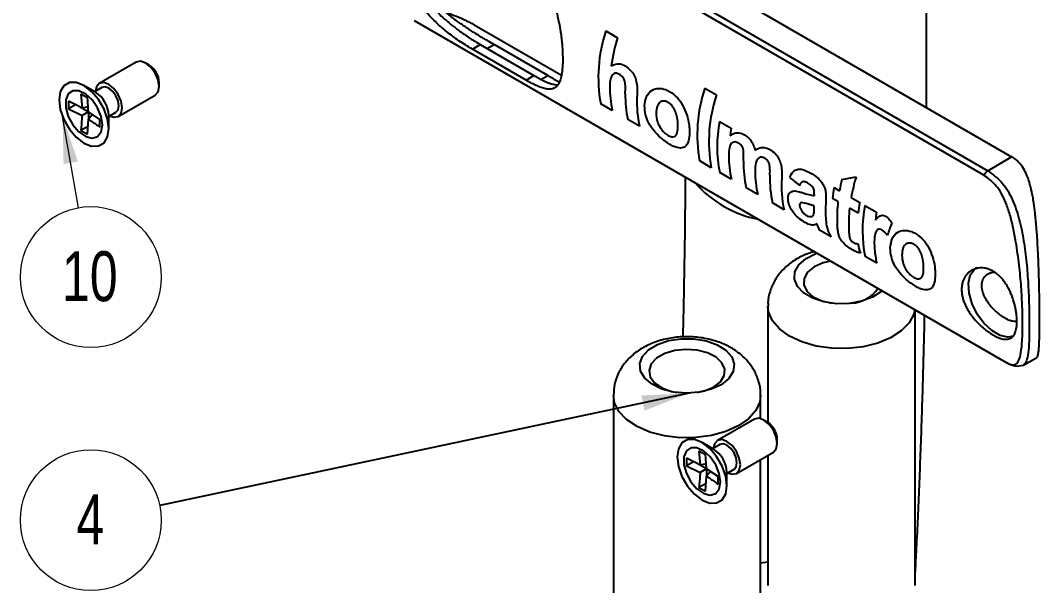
# Model space of a CAD drawing. Header units: millimetres. Extents: x 97 to 346, y 17 to 285.
# Drawn here: x 97.2 to 168.7, y 144.2 to 183.9 of the extents above; entities that cross this region are included whole.
import ezdxf

# ---------------------------------------------------------------- set-up
doc = ezdxf.new("R2010")
doc.units = ezdxf.units.MM
doc.styles.add('SLDTEXTSTYLE0', font='TXT', dxfattribs={"width": 0.75})
doc.dimstyles.new('SLDDIMSTYLE0', dxfattribs={"dimtxt": 0.18, "dimasz": 3.302, "dimexe": 0, "dimexo": 0.0625, "dimgap": 0, "dimtad": 0, "dimtih": 1, "dimtoh": 1, "dimdec": 0, "dimrnd": 1e-09, "dimzin": 0, "dimdsep": 46, "dimtxsty": 'Standard', "dimsah": 1, "dimcen": 0.09, "dimadec": 0, "dimazin": 0, "dimtfac": 3.302, "dimtdec": 0, "dimtofl": 0, "dimtmove": 0, "dimatfit": 3, "dimfxl": 1, "dimfrac": 2, "dimtolj": 1, "dimtzin": 0, "dimarcsym": 0})

# ---------------------------------------------------------------- blocks, each defined once
blk = doc.blocks.new('SW_NOTE_0_8')
at = {"color": 0, "linetype": 'Continuous', "lineweight": 18}
blk.add_circle((-4.835, -1.025), 4.943, dxfattribs=at)
at = {"color": 0, "linetype": 'Continuous', "lineweight": 18, "insert": (-4.871, 0.786), "char_height": 3.5, "attachment_point": 2, "style": 'SLDTEXTSTYLE0'}
blk.add_mtext('4', dxfattribs=at)
blk = doc.blocks.new('SW_NOTE_0_9')
at = {"color": 0, "linetype": 'Continuous', "lineweight": 18}
blk.add_circle((0.858, -4.868), 4.943, dxfattribs=at)
at = {"color": 0, "linetype": 'Continuous', "lineweight": 18, "insert": (0.788, -3.057), "char_height": 3.5, "attachment_point": 2, "style": 'SLDTEXTSTYLE0'}
blk.add_mtext('10', dxfattribs=at)

msp = doc.modelspace()

# ---------------------------------------------------------------- linework, layer by layer
at = {"color": 7, "linetype": 'Continuous', "lineweight": 25}
for p, q in [((129.015, 196.089), (166.727, 174.318)), ((160.763, 177.761), (160.763, 195.295)), ((164.776, 173.029), (127.063, 194.8)), ((127.36, 195.1), (165.072, 173.329)), ((124.797, 183.875), (166.232, 159.955)), ((129.015, 183.569), (135.14, 180.033)), ((138.259, 183.135), (139.074, 182.664)), ((128.894, 181.855), (129.444, 182.184)), ((132.665, 179.678), (128.894, 181.855)), ((129.444, 182.184), (133.215, 180.007)), ((134.182, 180.008), (130.411, 182.185)), ((105.31, 180.949), (102.717, 179.452)), ((106.212, 180.747), (105.976, 180.883)), ((106.919, 179.25), (106.919, 179.522)), ((132.665, 179.678), (133.215, 180.007)), ((102.441, 178.842), (101.639, 179.305)), ((102.883, 179.164), (102.383, 178.875)), ((145.203, 179.126), (146.019, 178.655)), ((100.549, 178.206), (100.549, 177.668)), ((101.421, 178.71), (101.505, 177.722)), ((101.887, 178.441), (101.421, 178.71)), ((104.05, 177.143), (106.643, 178.64)), ((101.047, 177.955), (100.549, 177.668)), ((100.549, 177.668), (101.505, 177.213)), ((101.926, 177.82), (101.505, 177.722)), ((101.946, 177.468), (101.505, 177.213)), ((101.522, 177.726), (101.945, 177.482)), ((102.759, 176.93), (101.946, 177.468)), ((101.958, 177.475), (101.958, 176.972)), ((103.383, 177.143), (103.883, 177.432)), ((138.713, 177.556), (137.897, 178.027)), ((101.887, 175.888), (101.946, 176.958)), ((102.263, 177.299), (101.946, 176.958)), ((102.759, 176.392), (102.759, 176.93)), ((103.383, 176.284), (103.383, 177.209)), ((140.617, 176.457), (139.801, 176.928)), ((146.242, 176.784), (147.058, 176.313)), ((101.918, 176.444), (101.421, 176.157)), ((101.421, 176.157), (101.887, 175.888)), ((145.658, 173.547), (144.842, 174.018)), ((165.072, 173.329), (166.727, 174.318)), ((147.063, 172.736), (146.247, 173.207)), ((148.913, 171.668), (148.097, 172.139)), ((154.275, 172.147), (154.655, 171.927)), ((150.762, 170.6), (149.946, 171.071)), ((154.546, 171.173), (154.166, 171.393)), ((155.471, 171.456), (156.07, 171.11)), ((155.961, 170.356), (155.362, 170.702)), ((156.442, 170.896), (157.258, 170.425)), ((154.071, 168.69), (153.255, 169.161)), ((157.263, 166.847), (156.447, 167.318)), ((149.628, 163.84), (149.628, 155.682)), ((159.961, 144.239), (159.961, 163.575)), ((167.552, 159.708), (168.505, 160.232)), ((166.233, 159.956), (166.278, 159.93)), ((138.786, 157.581), (138.786, 137.98)), ((142.863, 157.859), (143.249, 157.779)), ((149.119, 155.945), (149.119, 157.581)), ((148.679, 155.913), (146.086, 154.416)), ((149.581, 155.71), (149.346, 155.846)), ((150.288, 154.214), (150.288, 154.486)), ((145.81, 153.805), (145.009, 154.268)), ((146.253, 154.127), (145.753, 153.839)), ((143.918, 153.17), (143.918, 152.631)), ((144.79, 153.673), (144.874, 152.686)), ((145.256, 153.404), (144.79, 153.673)), ((147.419, 152.106), (150.012, 153.603)), ((149.119, 137.98), (149.119, 153.088)), ((149.628, 153.381), (149.628, 144.239)), ((144.416, 152.919), (143.918, 152.631)), ((143.918, 152.631), (144.874, 152.177)), ((145.295, 152.783), (144.874, 152.686)), ((145.315, 152.431), (144.874, 152.177)), ((144.891, 152.69), (145.314, 152.446)), ((146.128, 151.894), (145.315, 152.431)), ((145.327, 152.438), (145.327, 151.935)), ((146.753, 152.106), (147.253, 152.395)), ((145.256, 150.852), (145.315, 151.922)), ((145.632, 152.262), (145.315, 151.922)), ((146.128, 151.355), (146.128, 151.894)), ((146.753, 151.247), (146.753, 152.173)), ((145.287, 151.408), (144.79, 151.121)), ((144.79, 151.121), (145.256, 150.852))]:
    msp.add_line(p, q, dxfattribs=at)
at = {"color": 8, "linetype": 'Continuous', "lineweight": 25}
for p, q in [((129.918, 181.91), (130.411, 182.185)), ((133.704, 179.741), (134.182, 180.008)), ((149.628, 145.883), (149.119, 145.811))]:
    msp.add_line(p, q, dxfattribs=at)
at = {"color": 7, "linetype": 'Continuous', "lineweight": 18}
msp.add_line((101.263, 170.743), (100.135, 177.141), dxfattribs=at)
at = {"color": 7, "linetype": 'Continuous', "lineweight": 25, "flags": 128}
for points in [[(106.919, 179.25), (106.847, 179.708), (106.643, 180.179), (106.337, 180.592), (105.976, 180.883), (105.615, 181.008), (105.31, 180.949)], [(103.383, 176.284), (103.298, 176.955), (103.05, 177.66), (102.664, 178.328), (102.178, 178.895), (101.639, 179.305), (101.1, 179.517), (100.614, 179.512), (100.228, 179.289), (99.98, 178.871), (99.895, 178.298), (99.98, 177.626), (100.228, 176.921), (100.614, 176.253), (101.1, 175.686), (101.639, 175.277), (102.178, 175.064), (102.664, 175.069), (103.05, 175.292), (103.298, 175.711), (103.383, 176.284)], [(104.326, 177.753), (104.254, 178.211), (104.05, 178.683), (103.744, 179.095), (103.383, 179.386), (103.023, 179.512), (102.717, 179.452), (102.512, 179.217), (102.442, 178.909)], [(102.936, 176.542), (102.848, 177.134), (102.597, 177.746), (102.217, 178.297), (101.759, 178.712), (101.284, 178.935), (100.858, 178.936), (100.537, 178.715), (100.365, 178.301), (100.365, 177.751), (100.537, 177.139), (100.858, 176.547), (101.284, 176.056), (101.759, 175.731), (102.217, 175.617), (102.597, 175.729), (102.848, 176.052), (102.936, 176.542)], [(104.091, 177.889), (104.037, 178.233), (103.883, 178.586), (103.654, 178.896), (103.383, 179.114), (103.113, 179.208), (102.883, 179.164)], [(106.643, 178.64), (106.643, 178.64), (106.847, 178.875), (106.919, 179.25)], [(103.442, 177.177), (103.744, 177.083), (104.05, 177.143), (104.254, 177.378), (104.326, 177.753)], [(103.883, 177.432), (103.883, 177.432), (104.037, 177.608), (104.091, 177.889)], [(157.634, 164.918), (157.561, 164.852), (156.963, 164.46), (156.205, 164.176), (155.341, 164.021), (154.437, 164.006), (153.56, 164.132), (152.774, 164.391), (152.138, 164.762), (151.699, 165.218), (151.49, 165.726), (151.525, 166.248), (151.804, 166.744), (152.304, 167.179), (152.988, 167.52), (153.074, 167.551)], [(154.031, 166.998), (153.508, 166.872), (152.876, 166.593), (152.416, 166.219), (152.166, 165.783), (152.15, 165.324), (152.369, 164.883), (152.804, 164.499), (153.415, 164.206), (154.092, 164.038)], [(166.852, 161.724), (166.469, 161.664), (165.918, 161.786), (165.342, 162.118), (164.791, 162.632), (164.315, 163.282), (163.956, 164.009), (163.746, 164.75), (163.703, 165.438), (163.831, 166.013), (164.119, 166.423), (164.28, 166.536)], [(145.309, 161.402), (146.076, 161.126), (146.686, 160.74), (147.093, 160.274), (147.267, 159.762), (147.196, 159.242), (146.883, 158.752), (146.354, 158.329), (145.646, 158.004), (144.812, 157.801), (143.915, 157.736), (143.021, 157.813), (142.195, 158.026), (141.5, 158.36), (140.987, 158.79), (140.694, 159.284), (140.642, 159.805), (140.836, 160.315), (141.261, 160.775), (141.886, 161.153), (142.664, 161.419), (143.537, 161.554), (144.441, 161.549), (145.309, 161.402)], [(144.655, 157.779), (145.176, 157.896), (145.82, 158.165), (146.298, 158.532), (146.568, 158.964), (146.605, 159.422), (146.407, 159.866), (145.99, 160.257), (145.393, 160.56), (144.667, 160.747), (143.878, 160.803), (143.096, 160.722), (142.389, 160.511), (141.822, 160.19), (141.444, 159.786), (141.289, 159.336), (141.37, 158.88), (141.681, 158.458), (142.194, 158.107), (142.863, 157.859), (142.863, 157.859)], [(150.288, 154.214), (150.216, 154.672), (150.012, 155.143), (149.706, 155.555), (149.345, 155.847), (148.985, 155.972), (148.679, 155.913)], [(146.753, 151.247), (146.667, 151.919), (146.42, 152.623), (146.034, 153.292), (145.547, 153.859), (145.008, 154.268), (144.469, 154.481), (143.983, 154.475), (143.597, 154.253), (143.35, 153.834), (143.264, 153.261), (143.35, 152.589), (143.597, 151.885), (143.983, 151.217), (144.469, 150.65), (145.008, 150.24), (145.547, 150.027), (146.034, 150.033), (146.42, 150.256), (146.667, 150.674), (146.753, 151.247)], [(146.305, 151.506), (146.217, 152.097), (145.966, 152.71), (145.586, 153.261), (145.128, 153.676), (144.654, 153.899), (144.227, 153.9), (143.906, 153.679), (143.734, 153.265), (143.734, 152.715), (143.906, 152.102), (144.227, 151.511), (144.654, 151.019), (145.128, 150.695), (145.586, 150.581), (145.966, 150.693), (146.217, 151.016), (146.305, 151.506)], [(147.695, 152.717), (147.624, 153.175), (147.419, 153.646), (147.113, 154.059), (146.753, 154.35), (146.392, 154.475), (146.086, 154.416), (145.882, 154.181), (145.812, 153.873)], [(147.46, 152.853), (147.406, 153.196), (147.253, 153.55), (147.023, 153.859), (146.753, 154.078), (146.482, 154.172), (146.253, 154.127)], [(150.012, 153.603), (150.012, 153.603), (150.216, 153.838), (150.288, 154.214)], [(146.812, 152.14), (147.113, 152.047), (147.419, 152.106), (147.624, 152.342), (147.695, 152.717)], [(147.253, 152.395), (147.253, 152.395), (147.406, 152.571), (147.46, 152.853)]]:
    msp.add_lwpolyline(points, dxfattribs=at)
at = {"color": 8, "linetype": 'Continuous', "lineweight": 25, "flags": 128}
for points in [[(159.942, 163.586), (159.868, 163.276), (159.539, 162.66), (158.989, 162.098), (158.242, 161.618), (157.335, 161.243), (156.308, 160.988), (155.211, 160.867), (154.094, 160.885), (153.01, 161.041), (152.009, 161.328), (151.139, 161.732), (150.439, 162.235), (149.944, 162.813), (149.675, 163.439), (149.628, 163.833)], [(149.119, 157.573), (149.061, 157.135), (148.775, 156.511), (148.264, 155.938), (147.552, 155.441), (146.671, 155.044), (145.663, 154.766), (144.575, 154.62), (143.457, 154.612), (142.363, 154.743), (141.344, 155.006), (140.446, 155.39), (139.712, 155.877), (139.177, 156.443), (138.864, 157.062), (138.786, 157.595)]]:
    msp.add_lwpolyline(points, dxfattribs=at)
at = {"color": 7, "linetype": 'Continuous', "lineweight": 25}
for centre, radius, start, end in [((148.01, 179.878), 10.281, 161.52882, 190.37157), ((151.679, 178.838), 13.173, 163.11541, 171.97291), ((105.384, 179.452), 1.537, 2.60583, 57.38879), ((101.336, 177.116), 2.049, 2.60583, 57.38879), ((146.242, 179.206), 7.708, 179.6267, 192.35782), ((154.954, 175.869), 10.281, 161.52882, 190.37157), ((147.406, 178.589), 7.785, 178.98528, 192.31507), ((148.37, 178.138), 7.934, 177.77088, 192.22826), ((155.77, 175.398), 10.281, 161.52882, 190.37157), ((155.22, 175.008), 9.152, 168.81454, 191.35537), ((158.837, 174.222), 11.964, 169.93728, 172.491), ((154.551, 174.379), 7.666, 179.98219, 192.3806), ((155.759, 173.807), 7.841, 178.52095, 192.28278), ((156.384, 173.309), 7.65, 180.11843, 192.38915), ((157.674, 172.748), 7.908, 177.97805, 192.24361), ((158.665, 172.3), 8.084, 176.57788, 192.13552), ((167.448, 169.654), 12.993, 166.38183, 169.92436), ((168.736, 169.085), 13.474, 163.50336, 169.8646), ((163.197, 170.95), 10.338, 175.98631, 176.50189), ((165.868, 170.086), 11.775, 169.92062, 173.62755), ((162.76, 170.525), 9.085, 177.06242, 183.96956), ((164.217, 170.062), 9.734, 173.44442, 182.96743), ((167.663, 169.05), 11.775, 169.92062, 173.62755), ((161.754, 170.984), 8.895, 180.66875, 181.79922), ((165.075, 169.588), 9.776, 173.45803, 182.67174), ((165.419, 169.12), 9.152, 168.81454, 191.35537), ((169.02, 168.337), 11.946, 169.936, 172.59615), ((164.229, 168.407), 7.139, 184.68992, 192.62064), ((155.372, 166.426), 2.391, 273.01776, 325.81447), ((148.753, 154.416), 1.537, 2.60583, 57.38879), ((144.706, 152.079), 2.049, 2.60583, 57.38879)]:
    msp.add_arc(centre, radius, start, end, dxfattribs=at)
at = {"color": 8, "linetype": 'Continuous', "lineweight": 25}
msp.add_arc((150.499, 177.73), 7.951, 221.22834, 258.77704, dxfattribs=at)
at = {"color": 7, "linetype": 'Continuous', "lineweight": 25}
for centre, major_axis, ratio, start_param, end_param in [((162.741, 173.277), (45.323, -33.698), 0.130147, 4.551629, 4.567415), ((157.845, 176.103), (13.442, 3.327), 0.192378, 4.438154, 4.513477), ((164.748, 172.118), (6.353, 7.608), 0.425272, 2.223171, 2.336573), ((162.658, 173.324), (3.645, 9.152), 0.652355, 2.397584, 2.481042)]:
    msp.add_ellipse(centre, major_axis=major_axis, ratio=ratio, start_param=start_param, end_param=end_param, dxfattribs=at)
for points, knots in [([(128.894, 181.855), (128.803, 181.909), (128.573, 182.044), (128.179, 182.296), (127.775, 182.573), (127.368, 182.872), (126.965, 183.188), (126.564, 183.533), (126.165, 183.908), (125.775, 184.315), (125.417, 184.749), (125.093, 185.208), (124.881, 185.57), (124.733, 185.88), (124.651, 186.07), (124.561, 186.311), (124.456, 186.665), (124.374, 187.132), (124.368, 187.582), (124.42, 188.001), (124.52, 188.389), (124.678, 188.754), (124.881, 189.095), (125.128, 189.408), (125.425, 189.687), (125.765, 189.937), (126.148, 190.149), (126.567, 190.302), (127.013, 190.401), (127.481, 190.439), (127.938, 190.396), (128.315, 190.302), (128.61, 190.195), (128.799, 190.094), (128.894, 190.043)], [0, 0, 0, 0, 0.023772, 0.060036, 0.097071, 0.120843, 0.156966, 0.193662, 0.219764, 0.25944, 0.2998, 0.327363, 0.369392, 0.383624, 0.397857, 0.412414, 0.437969, 0.476974, 0.516898, 0.540249, 0.575796, 0.612005, 0.635805, 0.671977, 0.70873, 0.734719, 0.774224, 0.814412, 0.841878, 0.88374, 0.926531, 0.950736, 0.975252, 1, 1, 1, 1]), ([(126.217, 190.161), (126.113, 190.09), (125.912, 189.954), (125.611, 189.663), (125.39, 189.39), (125.203, 189.088), (125.075, 188.83), (124.944, 188.461), (124.857, 188.025), (124.846, 187.581), (124.895, 187.146), (124.991, 186.728), (125.145, 186.311), (125.353, 185.881), (125.598, 185.475), (125.892, 185.074), (126.216, 184.688), (126.597, 184.288), (127.017, 183.901), (127.468, 183.524), (127.825, 183.25), (128.189, 182.987), (128.482, 182.784), (128.82, 182.563), (129.139, 182.363), (129.342, 182.244), (129.444, 182.184)], [0, 0, 0, 0, 0.04103, 0.078798, 0.136392, 0.155898, 0.195354, 0.230151, 0.283283, 0.337704, 0.369076, 0.416837, 0.46549, 0.497407, 0.551352, 0.595169, 0.630312, 0.683707, 0.737983, 0.775895, 0.833691, 0.85326, 0.892837, 0.928066, 0.963831, 1, 1, 1, 1]), ([(130.411, 182.185), (130.365, 182.212), (130.181, 182.318), (129.885, 182.492), (129.495, 182.724), (129.046, 182.999), (128.481, 183.358), (127.923, 183.743), (127.383, 184.148), (126.87, 184.572), (126.389, 185.032), (125.941, 185.531), (125.641, 185.934), (125.424, 186.284), (125.304, 186.501), (125.182, 186.75), (125.045, 187.084), (124.915, 187.508), (124.876, 187.829), (124.856, 187.99)], [0, 0, 0, 0, 0.021548, 0.086727, 0.130793, 0.186264, 0.271246, 0.358261, 0.413732, 0.498008, 0.583676, 0.643131, 0.733854, 0.7646, 0.795346, 0.826847, 0.869459, 0.934178, 1, 1, 1, 1]), ([(132.665, 187.866), (132.754, 187.811), (132.978, 187.672), (133.311, 187.385), (133.612, 187.048), (133.883, 186.671), (134.125, 186.263), (134.341, 185.811), (134.538, 185.319), (134.714, 184.788), (134.86, 184.232), (134.985, 183.657), (135.061, 183.218), (135.113, 182.852), (135.141, 182.631), (135.171, 182.355), (135.206, 181.96), (135.233, 181.461), (135.235, 181.01), (135.218, 180.611), (135.185, 180.261), (135.132, 179.957), (135.061, 179.693), (134.972, 179.47), (134.857, 179.296), (134.717, 179.162), (134.547, 179.073), (134.34, 179.042), (134.097, 179.06), (133.813, 179.129), (133.494, 179.252), (133.196, 179.391), (132.941, 179.522), (132.758, 179.626), (132.665, 179.678)], [0, 0, 0, 0, 0.023772, 0.060036, 0.097071, 0.120843, 0.156966, 0.193662, 0.219764, 0.25944, 0.2998, 0.327363, 0.369392, 0.383624, 0.397857, 0.412414, 0.437969, 0.476974, 0.516898, 0.540249, 0.575796, 0.612005, 0.635805, 0.671977, 0.70873, 0.734719, 0.774224, 0.814412, 0.841878, 0.88374, 0.926531, 0.950736, 0.975252, 1, 1, 1, 1]), ([(126.979, 184.493), (127.033, 184.471), (127.303, 184.359), (127.789, 184.162), (128.318, 183.929), (128.726, 183.73), (128.918, 183.623), (129.015, 183.569)], [0, 0, 0, 0, 0.0737151, 0.368862, 0.6688061, 0.833058, 1, 1, 1, 1]), ([(138.636, 180.678), (138.707, 180.718), (138.89, 180.824), (139.238, 180.861), (139.499, 180.74), (139.622, 180.683)], [0, 0, 0, 0, 0.250934, 0.64901, 1, 1, 1, 1]), ([(139.622, 180.683), (139.761, 180.583), (139.997, 180.414), (140.262, 180.02), (140.413, 179.592), (140.474, 179.038), (140.455, 178.674), (140.443, 178.446)], [0, 0, 0, 0, 0.218307, 0.371917, 0.527327, 0.703373, 1, 1, 1, 1]), ([(133.215, 180.007), (133.303, 179.957), (133.434, 179.882), (133.642, 179.771), (133.802, 179.69), (133.955, 179.617), (134.067, 179.568), (134.206, 179.509), (134.336, 179.461), (134.498, 179.411), (134.668, 179.372), (134.808, 179.358), (134.88, 179.364), (134.891, 179.365)], [0, 0, 0, 0, 0.11899, 0.1785, 0.300721, 0.362222, 0.423723, 0.486429, 0.605419, 0.664925, 0.806539, 0.969752, 1, 1, 1, 1]), ([(134.182, 180.008), (134.268, 179.959), (134.48, 179.837), (134.761, 179.678), (134.927, 179.591), (134.997, 179.554)], [0, 0, 0, 0, 0.281494, 0.697039, 1, 1, 1, 1]), ([(139.227, 180.089), (139.153, 180.122), (139.006, 180.189), (138.808, 180.154), (138.655, 180.01), (138.548, 179.705), (138.54, 179.431), (138.534, 179.256)], [0, 0, 0, 0, 0.162223, 0.326019, 0.465925, 0.660122, 1, 1, 1, 1]), ([(139.623, 178.726), (139.624, 178.842), (139.627, 179.051), (139.632, 179.33), (139.609, 179.569), (139.534, 179.768), (139.426, 179.933), (139.318, 180.031), (139.25, 180.074), (139.227, 180.089)], [0, 0, 0, 0, 0.2514815, 0.4539093, 0.5821274, 0.7116293, 0.8255463, 0.9393137, 1, 1, 1, 1]), ([(140.973, 177.885), (141.002, 178.107), (141.059, 178.551), (141.44, 179), (141.942, 179.142), (142.386, 179.067), (142.64, 178.935), (142.734, 178.886)], [0, 0, 0, 0, 0.241644, 0.484623, 0.696246, 0.886885, 1, 1, 1, 1]), ([(142.734, 178.886), (142.925, 178.754), (143.277, 178.51), (143.68, 177.906), (143.957, 177.247), (144.11, 176.582), (144.122, 176.198), (144.128, 176.024)], [0, 0, 0, 0, 0.23035, 0.42475, 0.618663, 0.827562, 1, 1, 1, 1]), ([(101.505, 177.722), (101.434, 177.759), (101.118, 177.922), (100.797, 178.082), (100.549, 178.206)], [0, 0, 0, 0, 0.225252, 1, 1, 1, 1]), ([(101.946, 177.468), (101.942, 177.541), (101.925, 177.868), (101.903, 178.191), (101.887, 178.441)], [0, 0, 0, 0, 0.225252, 1, 1, 1, 1]), ([(142.624, 178.127), (142.54, 178.166), (142.371, 178.243), (142.146, 178.197), (141.961, 178.065), (141.815, 177.79), (141.799, 177.526), (141.789, 177.364)], [0, 0, 0, 0, 0.174216, 0.350076, 0.507614, 0.699464, 1, 1, 1, 1]), ([(143.312, 176.492), (143.307, 176.681), (143.298, 176.983), (143.166, 177.451), (142.996, 177.783), (142.802, 178.011), (142.677, 178.092), (142.624, 178.127)], [0, 0, 0, 0, 0.333193, 0.532247, 0.731943, 0.886263, 1, 1, 1, 1]), ([(142.745, 175.181), (142.527, 175.325), (142.141, 175.582), (141.601, 176.133), (141.231, 176.701), (141.007, 177.304), (140.985, 177.681), (140.973, 177.885)], [0, 0, 0, 0, 0.245839, 0.435928, 0.62753, 0.798154, 1, 1, 1, 1]), ([(141.789, 177.364), (141.803, 177.165), (141.824, 176.856), (142.028, 176.413), (142.243, 176.115), (142.456, 175.913), (142.579, 175.836), (142.628, 175.805)], [0, 0, 0, 0, 0.355592, 0.549418, 0.743357, 0.896831, 1, 1, 1, 1]), ([(101.505, 177.213), (101.499, 177.134), (101.475, 176.783), (101.444, 176.431), (101.421, 176.157)], [0, 0, 0, 0, 0.225252, 1, 1, 1, 1]), ([(101.946, 176.958), (102.008, 176.916), (102.282, 176.73), (102.551, 176.539), (102.759, 176.392)], [0, 0, 0, 0, 0.225252, 1, 1, 1, 1]), ([(142.628, 175.805), (142.709, 175.766), (142.872, 175.686), (143.06, 175.709), (143.201, 175.819), (143.301, 176.066), (143.308, 176.329), (143.312, 176.492)], [0, 0, 0, 0, 0.172508, 0.34653, 0.50527, 0.692644, 1, 1, 1, 1]), ([(144.128, 176.024), (144.118, 175.807), (144.096, 175.372), (143.862, 175.011), (143.51, 174.888), (143.116, 174.981), (142.843, 175.127), (142.745, 175.181)], [0, 0, 0, 0, 0.233911, 0.469989, 0.672759, 0.88116, 1, 1, 1, 1]), ([(146.976, 175.786), (147.047, 175.834), (147.229, 175.959), (147.584, 176.031), (147.859, 175.91), (147.99, 175.852)], [0, 0, 0, 0, 0.251082, 0.643108, 1, 1, 1, 1]), ([(147.569, 175.272), (147.495, 175.306), (147.346, 175.372), (147.149, 175.332), (147.001, 175.19), (146.894, 174.869), (146.888, 174.579), (146.885, 174.382)], [0, 0, 0, 0, 0.158443, 0.318528, 0.455046, 0.628711, 1, 1, 1, 1]), ([(147.92, 174.009), (147.922, 174.117), (147.925, 174.329), (147.933, 174.605), (147.899, 174.842), (147.835, 175.017), (147.725, 175.165), (147.631, 175.234), (147.577, 175.268), (147.569, 175.272)], [0, 0, 0, 0, 0.251815, 0.494676, 0.616914, 0.739861, 0.849079, 0.979436, 1, 1, 1, 1]), ([(147.99, 175.852), (148.112, 175.767), (148.329, 175.617), (148.572, 175.251), (148.678, 174.964), (148.721, 174.804), (148.73, 174.774)], [0, 0, 0, 0, 0.367186, 0.650029, 0.932794, 1, 1, 1, 1]), ([(148.73, 174.774), (148.803, 174.821), (148.989, 174.941), (149.35, 175.009), (149.628, 174.887), (149.762, 174.829)], [0, 0, 0, 0, 0.251104, 0.640782, 1, 1, 1, 1]), ([(149.762, 174.829), (149.897, 174.737), (150.129, 174.579), (150.391, 174.206), (150.522, 173.877), (150.565, 173.677), (150.579, 173.608)], [0, 0, 0, 0, 0.358243, 0.612619, 0.867897, 1, 1, 1, 1]), ([(149.409, 174.21), (149.342, 174.239), (149.206, 174.298), (149.017, 174.262), (148.864, 174.129), (148.743, 173.801), (148.738, 173.5), (148.734, 173.293)], [0, 0, 0, 0, 0.144709, 0.290138, 0.434472, 0.612891, 1, 1, 1, 1]), ([(149.732, 173.794), (149.71, 173.852), (149.665, 173.967), (149.548, 174.117), (149.457, 174.178), (149.409, 174.21)], [0, 0, 0, 0, 0.32086, 0.643877, 1, 1, 1, 1]), ([(149.771, 173.027), (149.772, 173.088), (149.775, 173.209), (149.78, 173.456), (149.751, 173.659), (149.732, 173.794)], [0, 0, 0, 0, 0.251195, 0.502524, 1, 1, 1, 1]), ([(168.494, 160.232), (168.497, 160.231), (168.518, 160.228), (168.545, 160.282), (168.578, 160.37), (168.609, 160.52), (168.636, 160.746), (168.66, 161.083), (168.674, 161.457), (168.685, 161.895), (168.692, 162.38), (168.695, 162.948), (168.692, 163.543), (168.684, 164.168), (168.675, 164.78), (168.662, 165.423), (168.645, 166.094), (168.621, 166.781), (168.593, 167.465), (168.563, 168.059), (168.522, 168.727), (168.468, 169.476), (168.392, 170.285), (168.301, 170.986), (168.202, 171.591), (168.061, 172.254), (167.857, 172.921), (167.571, 173.506), (167.289, 173.88), (166.998, 174.147), (166.818, 174.261), (166.727, 174.318)], [0, 0, 0, 0, 0.00599, 0.039647, 0.070759, 0.099356, 0.14268, 0.183352, 0.224673, 0.252611, 0.293338, 0.331441, 0.363222, 0.399541, 0.43643, 0.461327, 0.500238, 0.539673, 0.566225, 0.605241, 0.631487, 0.671277, 0.725018, 0.765095, 0.791996, 0.832721, 0.887728, 0.923468, 0.959797, 0.979736, 1, 1, 1, 1]), ([(150.579, 173.608), (150.589, 173.535), (150.607, 173.389), (150.609, 173.18), (150.605, 172.978), (150.599, 172.847), (150.596, 172.782)], [0, 0, 0, 0, 0.249823, 0.499223, 0.749176, 1, 1, 1, 1]), ([(151.157, 172.848), (151.23, 173.005), (151.352, 173.265), (151.672, 173.452), (152.088, 173.454), (152.398, 173.294), (152.601, 173.19)], [0, 0, 0, 0, 0.2838797, 0.4676775, 0.6519817, 1, 1, 1, 1]), ([(152.601, 173.19), (152.778, 173.083), (153.067, 172.907), (153.405, 172.533), (153.597, 172.19), (153.705, 171.804), (153.704, 171.407), (153.693, 171.131), (153.687, 170.99)], [0, 0, 0, 0, 0.258349, 0.422246, 0.559458, 0.664364, 0.829626, 1, 1, 1, 1]), ([(143.825, 172.89), (143.823, 172.426), (143.819, 171.316), (143.8, 169.441), (143.771, 167.304), (143.732, 165.096), (143.694, 163.209), (143.665, 162.058), (143.655, 161.667)], [0, 0, 0, 0, 0.1368716, 0.3273419, 0.5183065, 0.7096123, 0.9011469, 1, 1, 1, 1]), ([(152.406, 172.48), (152.334, 172.517), (152.217, 172.576), (152.061, 172.57), (151.937, 172.482), (151.885, 172.374), (151.853, 172.308)], [0, 0, 0, 0, 0.305597, 0.498359, 0.691332, 1, 1, 1, 1]), ([(152.884, 171.674), (152.886, 171.745), (152.891, 171.857), (152.855, 172.028), (152.79, 172.166), (152.639, 172.337), (152.504, 172.42), (152.406, 172.48)], [0, 0, 0, 0, 0.220712, 0.350009, 0.480545, 0.624218, 1, 1, 1, 1]), ([(151.044, 171.281), (151.045, 171.402), (151.046, 171.622), (151.191, 171.841), (151.452, 171.946), (151.778, 171.882), (152.012, 171.808), (152.101, 171.78)], [0, 0, 0, 0, 0.213102, 0.385064, 0.557458, 0.832983, 1, 1, 1, 1]), ([(152.101, 171.78), (152.166, 171.758), (152.297, 171.715), (152.558, 171.634), (152.75, 171.602), (152.878, 171.581)], [0, 0, 0, 0, 0.2502324, 0.5005013, 1, 1, 1, 1]), ([(152.216, 169.713), (152.066, 169.809), (151.814, 169.97), (151.468, 170.325), (151.226, 170.677), (151.084, 171.008), (151.056, 171.2), (151.044, 171.281)], [0, 0, 0, 0, 0.28094, 0.474418, 0.667698, 0.860933, 1, 1, 1, 1]), ([(151.984, 171.102), (151.946, 171.087), (151.881, 171.06), (151.851, 170.965), (151.853, 170.906), (151.853, 170.885)], [0, 0, 0, 0, 0.484786, 0.816461, 1, 1, 1, 1]), ([(152.86, 170.88), (152.786, 170.897), (152.639, 170.932), (152.339, 171.039), (152.126, 171.077), (151.984, 171.102)], [0, 0, 0, 0, 0.2513, 0.502548, 1, 1, 1, 1]), ([(151.853, 170.885), (151.866, 170.817), (151.89, 170.691), (152.006, 170.498), (152.135, 170.345), (152.247, 170.255), (152.309, 170.217), (152.327, 170.206)], [0, 0, 0, 0, 0.267715, 0.497082, 0.715605, 0.916067, 1, 1, 1, 1]), ([(152.703, 170.126), (152.722, 170.132), (152.759, 170.144), (152.803, 170.182), (152.839, 170.23), (152.851, 170.276), (152.858, 170.299)], [0, 0, 0, 0, 0.2507373, 0.4990421, 0.7457211, 1, 1, 1, 1]), ([(152.858, 170.299), (152.862, 170.33), (152.869, 170.391), (152.868, 170.527), (152.866, 170.633), (152.864, 170.704)], [0, 0, 0, 0, 0.25026, 0.50047, 1, 1, 1, 1]), ([(157.173, 169.876), (157.218, 169.931), (157.315, 170.048), (157.47, 170.188), (157.655, 170.223), (157.79, 170.189), (157.866, 170.15), (157.886, 170.139)], [0, 0, 0, 0, 0.2499932, 0.5367652, 0.7319806, 0.9263507, 1, 1, 1, 1]), ([(153.075, 169.599), (153.021, 169.574), (152.873, 169.505), (152.586, 169.523), (152.325, 169.657), (152.216, 169.713)], [0, 0, 0, 0, 0.250841, 0.688106, 1, 1, 1, 1]), ([(152.327, 170.206), (152.362, 170.187), (152.465, 170.133), (152.594, 170.108), (152.674, 170.121), (152.703, 170.126)], [0, 0, 0, 0, 0.251831, 0.730015, 1, 1, 1, 1]), ([(153.123, 169.474), (153.115, 169.495), (153.104, 169.526), (153.088, 169.567), (153.08, 169.588), (153.075, 169.599)], [0, 0, 0, 0, 0.49978, 0.749714, 1, 1, 1, 1]), ([(153.697, 169.896), (153.714, 169.708), (153.74, 169.422), (153.891, 169.011), (154.01, 168.798), (154.071, 168.69)], [0, 0, 0, 0, 0.482734, 0.736545, 1, 1, 1, 1]), ([(154.584, 168.9), (154.562, 169.01), (154.528, 169.175), (154.507, 169.392), (154.499, 169.503), (154.496, 169.558)], [0, 0, 0, 0, 0.497848, 0.748824, 1, 1, 1, 1]), ([(157.886, 170.139), (157.929, 170.111), (158.042, 170.036), (158.192, 169.865), (158.281, 169.712), (158.32, 169.646)], [0, 0, 0, 0, 0.251489, 0.674569, 1, 1, 1, 1]), ([(153.255, 169.161), (153.232, 169.213), (153.196, 169.291), (153.153, 169.395), (153.133, 169.448), (153.123, 169.474)], [0, 0, 0, 0, 0.499509, 0.749727, 1, 1, 1, 1]), ([(155.486, 167.825), (155.363, 167.905), (155.165, 168.033), (154.913, 168.277), (154.751, 168.487), (154.647, 168.694), (154.606, 168.829), (154.584, 168.9)], [0, 0, 0, 0, 0.327337, 0.526691, 0.678677, 0.830623, 1, 1, 1, 1]), ([(155.309, 169.132), (155.314, 169.06), (155.322, 168.915), (155.343, 168.738), (155.362, 168.609), (155.403, 168.519), (155.455, 168.44), (155.522, 168.37), (155.575, 168.332), (155.602, 168.315), (155.606, 168.313)], [0, 0, 0, 0, 0.256216, 0.512438, 0.629697, 0.714086, 0.797769, 0.890874, 0.984344, 1, 1, 1, 1]), ([(157.655, 169.166), (157.591, 169.195), (157.484, 169.244), (157.346, 169.222), (157.227, 169.116), (157.113, 168.836), (157.085, 168.364), (157.104, 168.005), (157.114, 167.823)], [0, 0, 0, 0, 0.1115951, 0.187418, 0.2632653, 0.419427, 0.7069034, 1, 1, 1, 1]), ([(158.012, 168.792), (157.986, 168.83), (157.932, 168.906), (157.818, 169.045), (157.72, 169.118), (157.655, 169.166)], [0, 0, 0, 0, 0.252034, 0.504623, 1, 1, 1, 1]), ([(158.218, 167.93), (158.247, 168.152), (158.304, 168.596), (158.685, 169.045), (159.187, 169.187), (159.631, 169.111), (159.884, 168.98), (159.979, 168.931)], [0, 0, 0, 0, 0.241644, 0.484623, 0.696246, 0.886885, 1, 1, 1, 1]), ([(159.979, 168.931), (160.17, 168.799), (160.522, 168.554), (160.925, 167.951), (161.202, 167.292), (161.354, 166.627), (161.367, 166.243), (161.373, 166.069)], [0, 0, 0, 0, 0.23035, 0.42475, 0.618663, 0.827562, 1, 1, 1, 1]), ([(155.606, 168.313), (155.635, 168.298), (155.693, 168.268), (155.802, 168.231), (155.881, 168.213), (155.933, 168.201)], [0, 0, 0, 0, 0.250765, 0.501726, 1, 1, 1, 1]), ([(159.869, 168.172), (159.785, 168.21), (159.616, 168.288), (159.391, 168.242), (159.206, 168.11), (159.06, 167.835), (159.044, 167.571), (159.034, 167.409)], [0, 0, 0, 0, 0.174216, 0.350076, 0.507614, 0.699464, 1, 1, 1, 1]), ([(160.557, 166.537), (160.551, 166.726), (160.542, 167.028), (160.411, 167.495), (160.241, 167.828), (160.047, 168.055), (159.922, 168.137), (159.869, 168.172)], [0, 0, 0, 0, 0.333193, 0.532247, 0.731943, 0.886263, 1, 1, 1, 1]), ([(152.883, 167.661), (152.607, 167.572), (152.024, 167.385), (151.258, 166.92), (150.594, 166.334), (150.086, 165.648), (149.764, 164.887), (149.614, 164.263), (149.643, 163.909), (149.65, 163.826)], [0, 0, 0, 0, 0.156678, 0.330327, 0.494287, 0.650785, 0.803221, 0.954027, 1, 1, 1, 1]), ([(156.117, 167.557), (156.068, 167.569), (155.971, 167.593), (155.762, 167.676), (155.596, 167.766), (155.486, 167.825)], [0, 0, 0, 0, 0.250514, 0.501363, 1, 1, 1, 1]), ([(159.989, 165.225), (159.772, 165.37), (159.386, 165.627), (158.846, 166.178), (158.475, 166.746), (158.252, 167.348), (158.23, 167.726), (158.218, 167.93)], [0, 0, 0, 0, 0.245839, 0.435928, 0.62753, 0.798154, 1, 1, 1, 1]), ([(159.034, 167.409), (159.048, 167.209), (159.069, 166.901), (159.272, 166.458), (159.487, 166.16), (159.701, 165.958), (159.823, 165.881), (159.872, 165.85)], [0, 0, 0, 0, 0.355592, 0.549418, 0.743357, 0.896831, 1, 1, 1, 1]), ([(159.872, 165.85), (159.953, 165.81), (160.116, 165.731), (160.305, 165.754), (160.446, 165.864), (160.545, 166.111), (160.553, 166.374), (160.557, 166.537)], [0, 0, 0, 0, 0.172508, 0.34653, 0.50527, 0.692644, 1, 1, 1, 1]), ([(161.373, 166.069), (161.362, 165.852), (161.341, 165.417), (161.107, 165.056), (160.754, 164.933), (160.36, 165.026), (160.088, 165.172), (159.989, 165.225)], [0, 0, 0, 0, 0.233911, 0.469989, 0.672759, 0.88116, 1, 1, 1, 1]), ([(167.061, 163.327), (167.079, 163.151), (167.105, 162.884), (167.097, 162.57), (167.075, 162.352), (167.037, 162.155), (166.982, 161.982), (166.911, 161.835), (166.824, 161.713), (166.718, 161.618), (166.595, 161.551), (166.454, 161.513), (166.322, 161.506), (166.208, 161.516), (166.09, 161.535), (165.931, 161.577), (165.729, 161.656), (165.519, 161.76), (165.302, 161.887), (165.082, 162.036), (164.862, 162.203), (164.645, 162.387), (164.431, 162.589), (164.224, 162.806), (164.026, 163.038), (163.872, 163.243), (163.758, 163.411), (163.65, 163.584), (163.527, 163.807), (163.406, 164.076), (163.312, 164.347), (163.249, 164.615), (163.217, 164.875), (163.216, 165.123), (163.245, 165.357), (163.303, 165.577), (163.388, 165.778), (163.498, 165.96), (163.633, 166.121), (163.79, 166.259), (163.969, 166.37), (164.132, 166.439), (164.269, 166.479), (164.412, 166.508), (164.598, 166.524), (164.825, 166.507), (165.053, 166.455), (165.279, 166.369), (165.497, 166.251), (165.705, 166.103), (165.901, 165.929), (166.085, 165.729), (166.256, 165.507), (166.412, 165.265), (166.555, 165.004), (166.683, 164.727), (166.796, 164.438), (166.889, 164.15), (166.963, 163.868), (167.021, 163.595), (167.048, 163.417), (167.061, 163.327)], [0, 0, 0, 0, 0.034009, 0.051466, 0.068324, 0.085526, 0.102973, 0.119992, 0.137341, 0.154925, 0.172534, 0.190495, 0.208714, 0.217603, 0.226492, 0.244647, 0.263087, 0.280326, 0.297935, 0.315814, 0.3327, 0.349923, 0.367384, 0.384652, 0.402255, 0.4201, 0.428991, 0.437882, 0.456025, 0.474441, 0.492036, 0.510015, 0.528279, 0.545266, 0.56261, 0.580213, 0.597062, 0.614243, 0.631659, 0.649006, 0.666692, 0.684622, 0.693525, 0.702427, 0.720599, 0.739046, 0.756567, 0.77447, 0.792656, 0.809613, 0.826919, 0.844476, 0.861501, 0.878857, 0.896448, 0.914048, 0.932, 0.950209, 0.966537, 0.98316, 1, 1, 1, 1]), ([(165.18, 163.946), (165.151, 163.984), (165.064, 164.1), (164.96, 164.263), (164.857, 164.449), (164.779, 164.619), (164.71, 164.811), (164.668, 164.982), (164.642, 165.156), (164.637, 165.318), (164.653, 165.469), (164.687, 165.618), (164.736, 165.742), (164.802, 165.852), (164.88, 165.955), (164.973, 166.041), (165.081, 166.112), (165.203, 166.173), (165.339, 166.212), (165.457, 166.231), (165.506, 166.23), (165.518, 166.23)], [0, 0, 0, 0, 0.039528, 0.119613, 0.160264, 0.219092, 0.279376, 0.340797, 0.380375, 0.447444, 0.502281, 0.539651, 0.615591, 0.654225, 0.693103, 0.771981, 0.812029, 0.85486, 0.941744, 0.985856, 1, 1, 1, 1]), ([(167.098, 162.772), (167.087, 162.769), (167.049, 162.76), (166.957, 162.755), (166.828, 162.766), (166.673, 162.804), (166.519, 162.859), (166.353, 162.937), (166.209, 163.018), (166.092, 163.093), (165.973, 163.174), (165.822, 163.289), (165.647, 163.438), (165.481, 163.598), (165.325, 163.764), (165.229, 163.885), (165.18, 163.946)], [0, 0, 0, 0, 0.023169, 0.080294, 0.17674, 0.255179, 0.337088, 0.420594, 0.50525, 0.54736, 0.589471, 0.675391, 0.762582, 0.840388, 0.919649, 1, 1, 1, 1]), ([(159.961, 144.894), (159.988, 145.386), (160.049, 146.534), (160.141, 148.462), (160.236, 150.637), (160.325, 152.882), (160.407, 155.177), (160.482, 157.507), (160.549, 159.849), (160.598, 161.752), (160.621, 162.856), (160.628, 163.19)], [0, 0, 0, 0, 0.092354, 0.2151241, 0.3375368, 0.4597071, 0.5817152, 0.7036205, 0.8254705, 0.9473066, 1, 1, 1, 1]), ([(145.641, 161.48), (145.442, 161.525), (144.908, 161.647), (143.997, 161.715), (142.935, 161.644), (141.888, 161.404), (140.948, 161.002), (140.161, 160.465), (139.551, 159.84), (139.111, 159.125), (138.833, 158.37), (138.813, 157.852), (138.804, 157.608)], [0, 0, 0, 0, 0.06677, 0.17887, 0.291788, 0.40751, 0.52814, 0.632133, 0.730423, 0.824944, 0.91758, 1, 1, 1, 1]), ([(149.101, 157.566), (149.107, 157.625), (149.142, 157.966), (148.996, 158.581), (148.685, 159.345), (148.206, 160.011), (147.597, 160.58), (146.854, 161.049), (146.18, 161.33), (145.757, 161.448), (145.641, 161.48)], [0, 0, 0, 0, 0.031366, 0.18264, 0.327875, 0.471661, 0.618707, 0.773393, 0.938164, 1, 1, 1, 1]), ([(166.244, 159.948), (166.49, 159.818), (166.991, 159.553), (167.363, 159.656), (167.553, 159.708)], [0, 0, 0, 0, 0.491225, 1, 1, 1, 1]), ([(144.874, 152.686), (144.803, 152.722), (144.487, 152.885), (144.166, 153.046), (143.918, 153.17)], [0, 0, 0, 0, 0.225252, 1, 1, 1, 1]), ([(145.315, 152.431), (145.311, 152.505), (145.294, 152.832), (145.273, 153.154), (145.256, 153.404)], [0, 0, 0, 0, 0.225252, 1, 1, 1, 1]), ([(144.874, 152.177), (144.869, 152.098), (144.844, 151.747), (144.814, 151.394), (144.79, 151.121)], [0, 0, 0, 0, 0.225252, 1, 1, 1, 1]), ([(145.315, 151.922), (145.377, 151.88), (145.651, 151.693), (145.92, 151.503), (146.128, 151.355)], [0, 0, 0, 0, 0.225252, 1, 1, 1, 1])]:
    msp.add_open_spline(points, degree=3, knots=knots, dxfattribs=at)
msp.add_open_spline([(165.072, 173.329), (165.018, 173.291), (164.909, 173.215), (164.82, 173.091), (164.776, 173.029)], degree=3, dxfattribs=at)
at = {"color": 8, "linetype": 'Continuous', "lineweight": 25}
for points, knots in [([(165.072, 173.329), (165.432, 173.06), (166.148, 172.526), (166.828, 171.298), (167.293, 169.927), (167.59, 168.441), (167.786, 166.9), (167.9, 165.346), (167.96, 163.846), (167.976, 162.479), (167.958, 161.354), (167.9, 160.504), (167.774, 159.973), (167.667, 159.728), (167.556, 159.717), (167.548, 159.717)], [0, 0, 0, 0, 0.086989, 0.172872, 0.25743, 0.341187, 0.424227, 0.506016, 0.587064, 0.667781, 0.74834, 0.829362, 0.91116, 0.993701, 1, 1, 1, 1]), ([(166.278, 159.93), (166.291, 159.922), (166.489, 159.804), (166.75, 159.696), (167.042, 159.721), (167.25, 159.998), (167.393, 160.546), (167.483, 161.372), (167.512, 162.475), (167.489, 163.77), (167.412, 165.209), (167.265, 166.76), (167.07, 168.154), (166.853, 169.33), (166.624, 170.252), (166.273, 171.259), (165.751, 172.294), (165.089, 172.792), (164.776, 173.029)], [0, 0, 0, 0, 0.004958, 0.073867, 0.147778, 0.22044, 0.290118, 0.362084, 0.431092, 0.498292, 0.566528, 0.63816, 0.715239, 0.765084, 0.812623, 0.85838, 0.932793, 1, 1, 1, 1])]:
    msp.add_open_spline(points, degree=3, knots=knots, dxfattribs=at)
at = {"color": 7, "linetype": 'Continuous', "lineweight": 18}
msp.add_solid([(100.135, 177.141), (100.208, 173.801), (101.208, 173.977)], dxfattribs=at)

# ---------------------------------------------------------------- block references
for name, p in [('SW_NOTE_0_9', (101.263, 170.743)), ('SW_NOTE_0_8', (106.956, 149.853))]:
    msp.add_blockref(name, p, dxfattribs=at)

# ---------------------------------------------------------------- leaders
msp.add_leader([(144.093, 157.727), (106.956, 149.853)], dimstyle='SLDDIMSTYLE0', dxfattribs=at)

doc.saveas('drawing.dxf')
